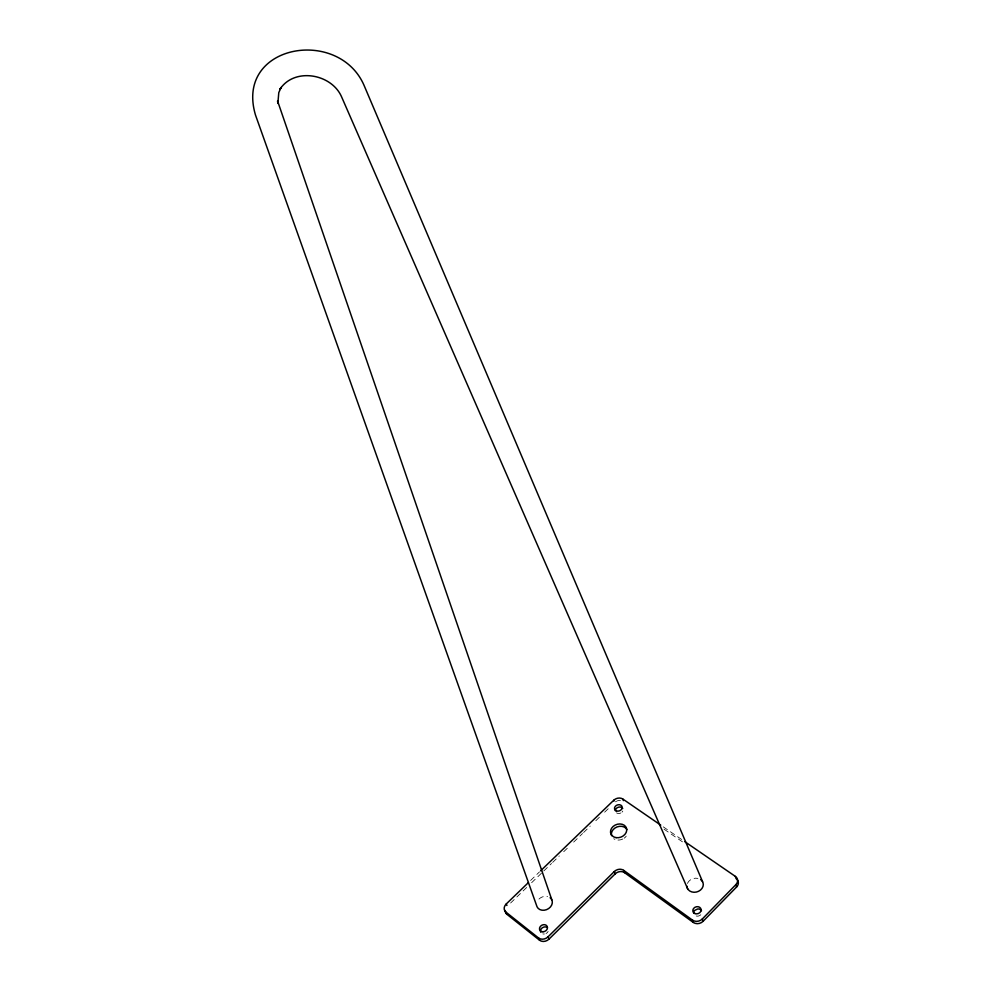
<?xml version="1.0" encoding="UTF-8"?>
<svg xmlns="http://www.w3.org/2000/svg" width="991" height="991" viewBox="0 0 991 991"><rect width="100%" height="100%" fill="white"/><g stroke="black" fill="none" stroke-linecap="round" stroke-linejoin="round"><path stroke-width="0.74" stroke-dasharray="4.96 3.72" d="M510.613 903.012L527.2 886.982M531.634 882.708L542.696 872.018M543.799 870.953L551.541 863.471M552.656 862.405L559.283 855.989M563.718 851.715L569.243 846.376M573.665 842.102L582.522 833.555M583.625 832.49L590.264 826.073M595.802 820.734L600.224 816.46M604.646 812.186L610.183 806.835M530.619 880.454L539.488 871.894M663.276 826.853L682.242 839.885M664.081 829.182L684.285 843.093M626.225 836.169A8.3 6.689 -20.3 0 1 624.144 838.2M622.769 839.018A8.3 6.689 -20.3 0 1 616.303 839.835M614.915 839.365A8.3 6.689 -20.3 0 1 613.763 838.708M700.81 914.755A4.199 3.543 -17.1 0 1 694.951 915.436M622.782 811.059A3.939 3.134 -19.9 0 1 621.976 812.162M620.787 812.992A3.939 3.134 -19.9 0 1 616.513 812.868M548.122 931.429A4.125 3.407 -26.7 0 1 546.004 933.522M544.406 933.993A4.125 3.407 -26.7 0 1 542.833 933.894M615.498 801.83A6.553 5.203 -19.9 0 1 616.575 801.186M617.182 800.926A6.553 5.203 -19.9 0 1 620.428 800.356M687.42 883.439A8.312 6.937 -16.9 0 1 697.937 878.385M538.968 899.072A8.163 6.677 -25.8 0 1 547.602 896.545"/><path stroke-width="1.49" d="M528.401 882.585L506.24 903.978A6.788 5.512 -27.5 0 0 505.905 912.104L538.534 937.969A6.9 5.711 -26.8 0 0 547.986 936.879L614.333 871.523A6.788 5.574 -21.2 0 1 623.711 870.371L692.498 920.131A7.024 5.934 -17.1 0 0 702.309 918.991L735.879 884.629A6.962 5.81 -14.6 0 0 735.347 876.378L684.769 841.619M623.711 870.371L624.59 872.675L693.291 922.435A7.011 5.934 -17.1 0 0 703.09 921.296L736.61 886.97A6.949 5.81 -14.5 0 0 737.911 880.863M505.905 912.104L506.958 914.346L539.55 940.211A6.887 5.711 -26.9 0 0 549.002 939.109L615.225 873.827A6.776 5.574 -21.2 0 1 624.59 872.675M540.603 870.829L613.751 800.245A6.565 5.215 -19.9 0 1 622.819 799.043L660.749 825.119M506.24 903.978L506.934 905.464M538.534 937.969L539.55 940.211M547.986 936.879L549.002 939.109M687.643 888.778L341.66 97.019C331.688 73.619 294.104 67.016 279.722 89.549L281.085 87.493L278.781 92.634L277.876 103.423L277.567 100.958L551.801 899.754M702.557 881.618L364.366 86.093C339.306 26.274 234.297 44.285 255.529 115.154L537.048 906.802A8.163 6.677 -25.8 0 0 548.68 908.536A8.163 6.677 -25.8 0 0 550.129 897.722M614.333 871.523L615.225 873.827M613.751 800.245L614.036 801.013M622.819 799.043L623.376 800.604M692.498 920.131L693.291 922.435M702.309 918.991L703.09 921.296M735.879 884.629L736.61 886.97M735.347 876.378L736.078 878.72M736.932 879.438A6.949 5.81 -14.5 0 1 737.638 880.342M611.534 835.549A8.3 6.689 -20.3 0 1 616.947 826.977A8.3 6.689 -20.3 0 1 626.894 829.492M693.626 913.045A4.199 3.543 -17.1 0 1 694.716 910.382L697.602 908.995A4.199 3.543 -17.1 0 1 701.492 910.704M615.361 810.749A3.939 3.134 -19.9 0 1 618.409 807.219A3.939 3.134 -19.9 0 1 622.744 808.507M540.789 932.283A4.125 3.407 -26.7 0 1 542.325 927.799A4.125 3.407 -26.7 0 1 547.366 927.626M506.958 914.346A6.776 5.512 -27.5 0 1 505.212 910.506M700.662 879.574A8.312 6.937 -16.9 0 1 698.531 891.305A8.312 6.937 -16.9 0 1 686.912 886.177M616.167 837.655A8.312 6.689 -20.3 0 0 626.547 828.414A8.312 6.689 -20.3 0 0 613.107 826.482A8.312 6.689 -20.3 0 0 616.167 837.655M695.05 913.603A4.199 3.543 -17.1 0 0 701.12 909.763A4.199 3.543 -17.1 0 0 694.753 907.409A4.199 3.543 -17.1 0 0 695.05 913.603M616.464 810.96A3.952 3.134 -20 0 0 622.224 807.417A3.952 3.134 -20 0 0 616.402 805.41A3.952 3.134 -20 0 0 616.464 810.96M542.944 931.788A4.125 3.407 -26.6 0 0 547.181 926.374A4.125 3.407 -26.6 0 0 540.318 926.486A4.125 3.407 -26.6 0 0 542.944 931.788"/></g></svg>
